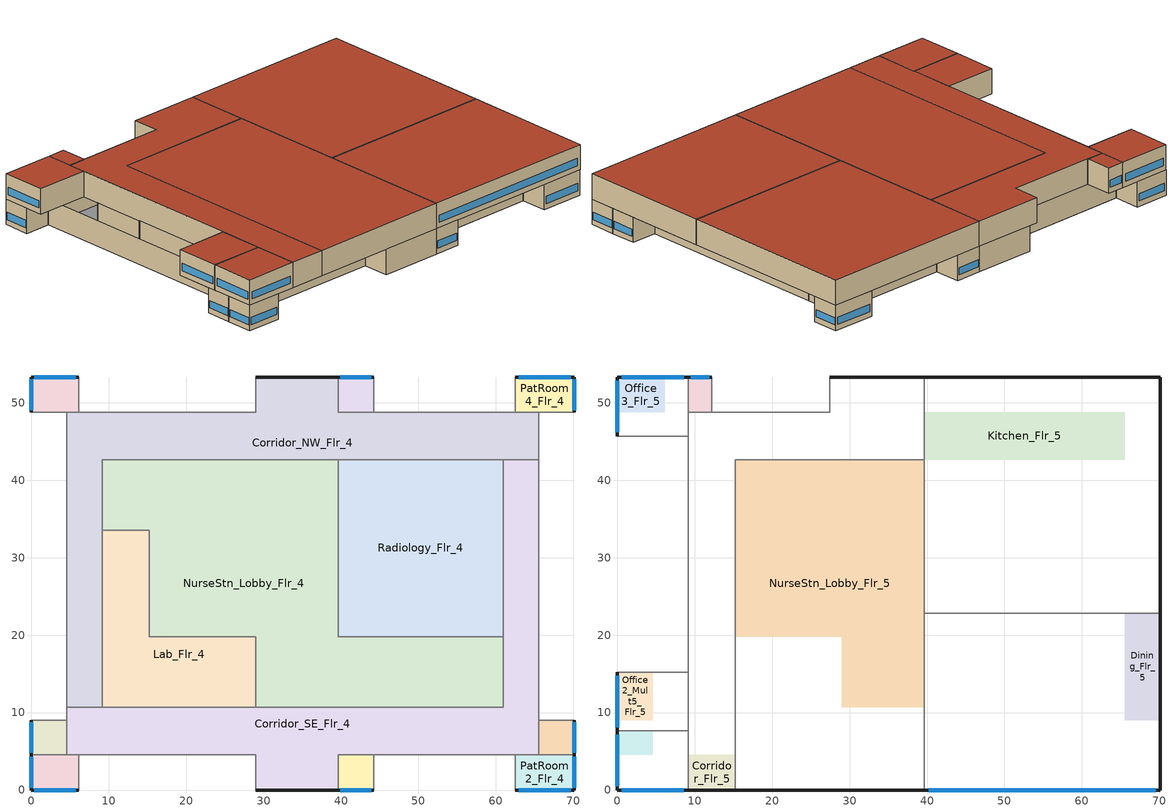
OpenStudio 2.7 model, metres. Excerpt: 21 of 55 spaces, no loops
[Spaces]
PatRoom6_Flr_4
 floor to PatRoom6_Flr_3: 6.1,4.57 6.1,0 0,0 0,4.57 z12.8
 wall outside: 0,4.57 0,0 6.1,0 z12.8:17.07
 wall to PatRoom7_Mult10_Flr_4: 4.57,4.57 0,4.57 z12.8:17.07
 wall to Corridor_SE_Flr_4: 6.1,4.57 4.57,4.57 z12.8:17.07
 wall adiabatic (Typical Interior Wall): 6.1,0 6.1,4.57 z12.8:17.07
 window: 0,4.3 0,0.27 / 0.37,0 5.73,0 z13.71:14.93
 ceiling adiabatic (Typical Interior Wall): 6.1,0 6.1,4.57 0,4.57 0,0 z17.07
Corridor_SE_Flr_4
 floor to Corridor_SE_Flr_3: 65.53,42.67 65.53,4.57 39.62,4.57 39.62,0 28.96,0 28.96,4.57 4.57,4.57 4.57,10.67 60.96,10.67 60.96,42.67 z12.8
 wall outside: 28.96,0 39.62,0 z12.8:17.07
 wall to PatRoom7_Mult10_Flr_4: 4.57,8.99 4.57,4.57 z12.8:17.07
 wall adiabatic (Typical Interior Wall): 4.57,10.67 4.57,8.99 / 65.53,8.99 65.53,42.67 / 44.2,4.57 62.48,4.57 / 6.1,4.57 28.96,4.57 28.96,0 z12.8:17.07
 wall to Corridor_NW_Flr_4: 9.14,10.67 4.57,10.67 / 65.53,42.67 60.96,42.67 z12.8:17.07
 wall to Lab_Flr_4: 28.96,10.67 9.14,10.67 z12.8:17.07
 wall to NurseStn_Lobby_Flr_4: 60.96,19.81 60.96,10.67 28.96,10.67 z12.8:17.07
 wall to Radiology_Flr_4: 60.96,42.67 60.96,19.81 z12.8:17.07
 wall to PatRoom3_Mult10_Flr_4: 65.53,4.57 65.53,8.99 z12.8:17.07
 wall to PatRoom2_Flr_4: 62.48,4.57 65.53,4.57 z12.8:17.07
 wall to PatRoom1_Mult10_Flr_4: 39.62,0 39.62,4.57 44.2,4.57 z12.8:17.07
 ceiling adiabatic (Typical Interior Wall): 15.24,4.57 15.24,10.67 9.14,10.67 9.14,4.57 z17.07
PatRoom1_Mult10_Flr_4
 floor to PatRoom1_Mult10_Flr_3: 44.2,4.57 44.2,0 39.62,0 39.62,4.57 z12.8
 wall outside: 39.62,0 44.2,0 z12.8:17.07
 wall adiabatic (Typical Interior Wall): 44.2,0 44.2,4.57 z12.8:17.07
 window: 39.9,0 43.92,0 z13.71:14.93
 ceiling adiabatic (Typical Interior Wall): 44.2,0 44.2,4.57 39.62,4.57 39.62,0 z17.07
PatRoom2_Flr_4
 floor to PatRoom2_Flr_3: 70.1,4.57 70.1,0 62.48,0 62.48,4.57 z12.8
 wall outside: 62.48,0 70.1,0 70.1,4.57 z12.8:17.07
 wall adiabatic (Typical Interior Wall): 62.48,4.57 62.48,0 z12.8:17.07
 wall to PatRoom3_Mult10_Flr_4: 70.1,4.57 65.53,4.57 z12.8:17.07
 window: 62.94,0 69.65,0 / 70.1,0.27 70.1,4.3 z13.71:14.93
 ceiling adiabatic (Typical Interior Wall): 70.1,0 70.1,4.57 62.48,4.57 62.48,0 z17.07
PatRoom7_Mult10_Flr_4
 floor to PatRoom7_Mult10_Flr_3: 4.57,8.99 4.57,4.57 0,4.57 0,8.99 z12.8
 wall outside: 0,8.99 0,4.57 z12.8:17.07
 wall adiabatic (Typical Interior Wall): 4.57,8.99 0,8.99 z12.8:17.07
 window: 0,8.73 0,4.84 z13.71:14.93
 ceiling adiabatic (Typical Interior Wall): 4.57,4.57 4.57,7.62 0,7.62 0,4.57 z17.07
PatRoom3_Mult10_Flr_4
 floor to PatRoom3_Mult10_Flr_3: 70.1,8.99 70.1,4.57 65.53,4.57 65.53,8.99 z12.8
 wall outside: 70.1,4.57 70.1,8.99 z12.8:17.07
 wall adiabatic (Typical Interior Wall): 70.1,8.99 65.53,8.99 z12.8:17.07
 window: 70.1,4.84 70.1,8.73 z13.71:14.93
 ceiling adiabatic (Typical Interior Wall): 70.1,4.57 70.1,8.99 65.53,8.99 65.53,4.57 z17.07
Corridor_NW_Flr_4
 floor to Corridor_NW_Flr_3: 39.62,53.34 39.62,48.77 65.53,48.77 65.53,42.67 9.14,42.67 9.14,10.67 4.57,10.67 4.57,48.77 28.96,48.77 28.96,53.34 z12.8
 wall outside: 39.62,53.34 28.96,53.34 z12.8:17.07
 wall adiabatic (Typical Interior Wall): 4.57,48.77 4.57,10.67 / 28.96,53.34 28.96,48.77 6.1,48.77 / 62.48,48.77 44.2,48.77 / 65.53,42.67 65.53,48.77 z12.8:17.07
 wall to PatRoom8_Flr_4: 6.1,48.77 4.57,48.77 z12.8:17.07
 wall to PatRoom5_Mult10_Flr_4: 44.2,48.77 39.62,48.77 39.62,53.34 z12.8:17.07
 wall to PatRoom4_Flr_4: 65.53,48.77 62.48,48.77 z12.8:17.07
 wall to Radiology_Flr_4: 39.62,42.67 60.96,42.67 z12.8:17.07
 wall to NurseStn_Lobby_Flr_4: 9.14,33.53 9.14,33.58 9.14,42.67 39.62,42.67 z12.8:17.07
 wall to Lab_Flr_4: 9.14,10.67 9.14,33.53 z12.8:17.07
 ceiling adiabatic (Typical Interior Wall): 9.14,45.72 9.14,48.77 4.57,48.77 4.57,45.72 z17.07
Lab_Flr_4
 floor to Lab_Flr_3: 15.24,33.53 15.24,19.81 28.96,19.81 28.96,10.67 9.14,10.67 9.14,33.53 z12.8
 wall to NurseStn_Lobby_Flr_4: 28.96,10.67 28.96,19.81 15.24,19.81 15.24,33.53 9.14,33.53 z12.8:17.07
 ceiling adiabatic (Typical Interior Wall): 15.24,10.67 15.24,33.53 9.14,33.53 9.14,10.67 z17.07
NurseStn_Lobby_Flr_4
 floor to NurseStn_Lobby_Flr_3: 39.62,42.67 39.62,19.81 60.96,19.81 60.96,10.67 28.96,10.67 28.96,19.81 15.24,19.81 15.24,33.53 9.14,33.53 9.14,42.67 z12.8
 wall to Radiology_Flr_4: 60.96,19.81 39.62,19.81 39.62,42.67 z12.8:17.07
 ceiling adiabatic (Typical Interior Wall): 15.24,33.53 15.24,42.67 9.14,42.67 9.14,33.53 z17.07
Radiology_Flr_4
 floor to PhysTherapy_Flr_3: 60.96,42.67 60.96,19.81 39.62,19.81 39.62,42.67 z12.8
 ceiling adiabatic (Typical Interior Wall): 60.96,22.86 60.96,42.67 39.62,42.67 39.62,22.86 z17.07
PatRoom8_Flr_4
 floor to PatRoom8_Flr_3: 6.1,53.34 6.1,48.77 0,48.77 0,53.34 z12.8
 wall outside: 6.1,53.34 0,53.34 0,48.77 z12.8:17.07
 wall adiabatic (Typical Interior Wall): 6.1,48.77 6.1,53.34 / 0,48.77 4.57,48.77 z12.8:17.07
 window: 5.73,53.34 0.37,53.34 z13.71:14.94; 0,53.07 0,49.04 z13.71:14.93
 ceiling adiabatic (Typical Interior Wall): 6.1,48.77 6.1,53.34 0,53.34 0,48.77 z17.07
PatRoom5_Mult10_Flr_4
 floor to PatRoom5_Mult10_Flr_3: 44.2,53.34 44.2,48.77 39.62,48.77 39.62,53.34 z12.8
 wall outside: 44.2,53.34 39.62,53.34 z12.8:17.07
 wall adiabatic (Typical Interior Wall): 44.2,48.77 44.2,53.34 z12.8:17.07
 window: 43.92,53.34 39.9,53.34 z13.71:14.93
 ceiling adiabatic (Typical Interior Wall): 44.2,48.77 44.2,53.34 39.62,53.34 39.62,48.77 z17.07
PatRoom4_Flr_4
 floor to PatRoom4_Flr_3: 70.1,53.34 70.1,48.77 62.48,48.77 62.48,53.34 z12.8
 wall outside: 70.1,48.77 70.1,53.34 62.48,53.34 z12.8:17.07
 wall adiabatic (Typical Interior Wall): 65.53,48.77 70.1,48.77 / 62.48,53.34 62.48,48.77 z12.8:17.07
 window: 70.1,49.04 70.1,53.07 / 69.65,53.34 62.94,53.34 z13.71:14.93
 ceiling adiabatic (Typical Interior Wall): 70.1,48.77 70.1,53.34 62.48,53.34 62.48,48.77 z17.07
Office1_Flr_5
 floor adiabatic (Typical Interior Wall): 4.57,7.62 4.57,4.57 0,4.57 0,7.62 z17.07
 wall outside: 0,7.62 0,0 9.14,0 z17.07:21.34
 wall to Office2_Mult5_Flr_5: 9.14,7.62 0,7.62 z17.07:21.34
 wall to Corridor_Flr_5: 9.14,0 9.14,7.62 z17.07:21.34
 window: 0,7.16 0,0.46 / 0.55,0 8.59,0 z17.98:19.2
 roof outside: 9.14,0 9.14,7.62 0,7.62 0,0 z21.34
Corridor_Flr_5
 floor adiabatic (Typical Interior Wall): 15.24,4.57 15.24,0 9.14,0 9.14,4.57 z17.07
 wall outside: 39.62,53.34 27.43,53.34 / 9.14,0 15.24,0 z17.07:21.34
 wall to Office2_Mult5_Flr_5: 9.14,15.24 9.14,7.62 z17.07:21.34
 wall adiabatic (Typical Interior Wall): 9.14,45.72 9.14,15.24 / 27.43,53.34 27.43,48.77 12.19,48.77 z17.07:21.34
 wall to Office3_Flr_5: 9.14,48.77 9.14,45.72 z17.07:21.34
 wall to Office4_Mult6_Flr_5: 12.19,48.77 9.14,48.77 z17.07:21.34
 wall to Kitchen_Flr_5: 39.62,42.67 39.62,53.34 z17.07:21.34
 wall to NurseStn_Lobby_Flr_5: 15.24,0 15.24,42.67 39.62,42.67 z17.07:21.34
 roof outside: 15.24,0 15.24,42.67 39.62,42.67 39.62,53.34 27.43,53.34 27.43,48.77 9.14,48.77 9.14,0 z21.34
NurseStn_Lobby_Flr_5
 floor adiabatic (Typical Interior Wall): 39.62,42.67 39.62,10.67 28.96,10.67 28.96,19.81 15.24,19.81 15.24,42.67 z17.07
 wall outside: 15.24,0 39.62,0 z17.07:21.34
 wall to Dining_Flr_5: 39.62,0 39.62,22.86 z17.07:21.34
 wall to Kitchen_Flr_5: 39.62,22.86 39.62,42.67 z17.07:21.34
 roof outside: 39.62,0 39.62,42.67 15.24,42.67 15.24,0 z21.34
Dining_Flr_5
 floor adiabatic (Typical Interior Wall): 70.1,22.86 70.1,8.99 65.53,8.99 65.53,22.86 z17.07
 wall outside: 39.62,0 70.1,0 70.1,22.86 z17.07:21.34
 wall to Kitchen_Flr_5: 70.1,22.86 39.62,22.86 z17.07:21.34
 window: 40.2,0 69.53,0 z17.98:19.2
 roof outside: 70.1,0 70.1,22.86 39.62,22.86 39.62,0 z21.34
Office2_Mult5_Flr_5
 floor adiabatic (Typical Interior Wall): 4.57,15.24 4.57,8.99 0,8.99 0,15.24 z17.07
 wall outside: 0,15.24 0,7.62 z17.07:21.34
 wall adiabatic (Typical Interior Wall): 9.14,15.24 0,15.24 z17.07:21.34
 window: 0,14.78 0,8.08 z17.98:19.2
 roof outside: 9.14,7.62 9.14,15.24 0,15.24 0,7.62 z21.34
Kitchen_Flr_5
 floor adiabatic (Typical Interior Wall): 65.53,48.77 65.53,42.67 39.62,42.67 39.62,48.77 z17.07
 wall outside: 70.1,22.86 70.1,53.34 39.62,53.34 z17.07:21.34
 roof outside: 70.1,22.86 70.1,53.34 39.62,53.34 39.62,22.86 z21.34
Office3_Flr_5
 floor adiabatic (Typical Interior Wall): 6.1,53.34 6.1,48.77 0,48.77 0,53.34 z17.07
 wall outside: 9.14,53.34 0,53.34 0,45.72 z17.07:21.34
 wall to Office4_Mult6_Flr_5: 9.14,48.77 9.14,53.34 z17.07:21.34
 wall adiabatic (Typical Interior Wall): 0,45.72 9.14,45.72 z17.07:21.34
 window: 8.59,53.34 0.55,53.34 / 0,52.88 0,46.18 z17.98:19.2
 roof outside: 9.14,45.72 9.14,53.34 0,53.34 0,45.72 z21.34
Office4_Mult6_Flr_5
 floor adiabatic (Typical Interior Wall): 12.19,53.34 12.19,48.77 9.14,48.77 9.14,53.34 z17.07
 wall outside: 12.19,53.34 9.14,53.34 z17.07:21.34
 wall adiabatic (Typical Interior Wall): 12.19,48.77 12.19,53.34 z17.07:21.34
 window: 11.88,53.34 9.45,53.34 z17.98:19.2
 roof outside: 12.19,48.77 12.19,53.34 9.14,53.34 9.14,48.77 z21.34
[Building]
-Hospital-NECB HDD Method-CAN_AB_Calgary.Intl.AP.718770_CWEC2016.epw created: 2019-03-19 11:39:25 -0600: Default Construction Set=NECB2015 - Hospital - WholeBuilding - NECB HDD Method at hdd = 5000.0; Standards Number of Stories=6; Standards Number of Above Ground Stories=5; Standards Building Type=Hospital
[Site]
Calgary Intl AP_AB_CAN: Latitude {deg}=51.114; Longitude {deg}=-114.02; Time Zone {hr}=-7; Elevation {m}=1084.1
[ClimateZones]
Climate Zone Institution Name 1=ASHRAE; Climate Zone Document Name 1=ANSI/ASHRAE Standard 169; Climate Zone Document Year 1=2006; Climate Zone Institution Name 2=CEC; Climate Zone Document Name 2=California Climate Zone Descriptions; Climate Zone Document Year 2=1995
[Site:WaterMainsTemperature]
Calculation Method=Correlation; Annual Average Outdoor Air Temperature {C}=5; Maximum Difference In Monthly Average Outdoor Air Temperatures {deltaC}=23.3
[Site:GroundTemperature:BuildingSurface]
19.527, 19.502, 19.536, 19.598, 20.002, 21.64, 22.225, 22.375, 21.449, 20.121, 19.802, 19.633
[SizingPeriod:DesignDay] Barometric Pressure {Pa}=88961; Sky Clearness=0; Rain Indicator=0; Snow Indicator=0; Day of Month=21; Daylight Saving Time Indicator=0; Humidity Indicating Type=Wetbulb; Dry-Bulb Temperature Range Modifier Type=DefaultMultipliers
Name | Maximum Dry-Bulb Temperature {C} | Daily Dry-Bulb Temperature Range {deltaC} | Humidity Indicating Conditions at Maximum Dry-Bulb | Wind Speed {m/s} | Wind Direction {deg} | Month | Day Type | Solar Model Indicator | ASHRAE Taub | ASHRAE Taud
Calgary Intl AP Ann Htg 99.6% Condns DB | -28.5 | 0 | -28.5 | 2.9 | 200 | 1 | WinterDesignDay | ASHRAEClearSky
Calgary Intl AP Ann Clg .4% Condns DB=>MWB | 28.5 | 12.1 | 16.1 | 4.5 | 160 | 7 | SummerDesignDay | ASHRAETau | 0.339 | 2.421
[Material]
Name | Roughness | Thickness {m} | Conductivity {W/m-K} | Density {kg/m3} | Specific Heat {J/kg-K} | Thermal Absorptance | Solar Absorptance | Visible Absorptance
G05 25mm wood | MediumSmooth | 0.0254 | 0.15 | 608 | 1630 | 0.9 | 0.5 | 0.5
100mm Normalweight concrete floor | MediumSmooth | 0.1016 | 2.31 | 2322 | 832
G01 13mm gypsum board | Smooth | 0.0127 | 0.16 | 800 | 1090 | 0.9 | 0.7 | 0.5
4 in. Normalweight Concrete Floor 1 | MediumRough | 0.1016 | 2.31 | 2322 | 832 | 0.9 | 0.7 | 0.7
1IN Stucco 1 | Smooth | 0.0253 | 0.6918 | 1858 | 837 | 0.9 | 0.92 | 0.92
8IN CONCRETE HW RefBldg 1 | Rough | 0.2032 | 1.311 | 2240 | 836.8 | 0.9 | 0.7 | 0.7
1/2IN Gypsum 1 | Smooth | 0.0127 | 0.16 | 784.9 | 830 | 0.9 | 0.4 | 0.4
Metal Roof Surface 1; F08 Metal surface 1 | Smooth | 0.0008 | 45.28 | 7824 | 500 | 0.9 | 0.7 | 0.7
6 in. Normalweight Concrete Floor 1; 6 in. Normalweight Concrete Floor 2 | MediumRough | 0.1524 | 2.31 | 2322 | 832 | 0.9 | 0.7 | 0.7
[Material:NoMass] Roughness=Smooth; Thermal Absorptance=0.9
Name | Thermal Resistance {m2-K/W} | Solar Absorptance | Visible Absorptance
CP02 CARPET PAD | 0.1 | 0.8 | 0.8
Typical Insulation R-13.06 1 | 5.91238 | 0.7 | 0.7
Typical Carpet Pad 1 | 0.21648 | 0.7 | 0.8
Typical Insulation R-10.11 1 | 4.49096 | 0.7 | 0.7
Typical Insulation R-19.63 1 | 6.17282 | 0.7 | 0.7
Typical Carpet Pad 2 | 1.25503 | 0.7 | 0.8
Typical Carpet Pad 3 | 3.45515 | 0.7 | 0.8
Typical Insulation R-0.58 1 | 0.454528 | 0.7 | 0.7
Typical Insulation R-1.15 1 | 0.454545 | 0.7 | 0.7
[WindowMaterial:Glazing]
Clear 3mm: Optical Data Type=SpectralAverage; Thickness {m}=0.003; Solar Transmittance at Normal Incidence=0.837; Front Side Solar Reflectance at Normal Incidence=0.075; Back Side Solar Reflectance at Normal Incidence=0; Visible Transmittance at Normal Incidence=0.898; Front Side Visible Reflectance at Normal Incidence=0.081; Back Side Visible Reflectance at Normal Incidence=0; Infrared Transmittance at Normal Incidence=0; Front Side Infrared Hemispherical Emissivity=0.84; Back Side Infrared Hemispherical Emissivity=0.84; Conductivity {W/m-K}=0.9; Dirt Correction Factor for Solar and Visible Transmittance=1; Solar Diffusing=No
[DefaultSurfaceConstructions]
Name | Floor Construction | Wall Construction | Roof Ceiling Construction
Default Surface Constructions 2 | Typical Interior Floor | Typical Interior Wall | Typical Interior Ceiling
NECB2015 - Hospital - WholeBuilding - NECB HDD Method at hdd = 5000.0 | Customized opaque construction Typical Insulated Exterior Mass Floor R-15.63 to conductance of 0.162 | Customized opaque construction Typical Insulated Exterior Mass Wall R-12.5 to conductance of 0.21 | Customized opaque construction Typical Insulated Metal Building Roof R-20.41 to conductance of 0.162
NECB2015 - Hospital - WholeBuilding - NECB HDD Method at hdd = 5000.0 1 | Customized opaque construction Typical Insulated Carpeted 6in Slab Floor to conductance of 0.757 | Customized opaque construction Typical Insulated Carpeted 6in Slab Floor to conductance of 0.284 | Customized opaque construction Typical Insulated Carpeted 6in Slab Floor to conductance of 0.284
[DefaultSubSurfaceConstructions]
Name | Fixed Window Construction | Operable Window Construction | Door Construction | Glass Door Construction | Overhead Door Construction | Skylight Construction | Tubular Daylight Dome Construction | Tubular Daylight Diffuser Construction
Default Sub Surface Constructions 2 | Typical Interior Window | Typical Interior Window | Typical Interior Door
NECB2015 - Hospital - WholeBuilding - NECB HDD Method at hdd = 5000.0 | Customized Fenestration: cond=0.220 tvis=0.220 tsol=0.232 | Customized Fenestration: cond=0.220 tvis=0.220 tsol=0.232 | Customized opaque construction Typical Insulated Metal Door R-1.43 to conductance of 2.2 | Customized Fenestration: cond=0.220 tvis=0.441 tsol=0.279 | Customized opaque construction Typical Overhead Door R-2.0 to conductance of 2.2 | Customized Fenestration: cond=0.220 tvis=0.294 tsol=0.332 | Customized Fenestration: cond=0.220 tvis=0.898 tsol=0.837 | Customized Fenestration: cond=0.220 tvis=0.898 tsol=0.837
[WindowMaterial:Blind]
Window Material Blind 1: Slat Width {m}=0.025; Slat Separation {m}=0.01875; Front Side Slat Beam Solar Reflectance=0.5; Back Side Slat Beam Solar Reflectance=0.5; Front Side Slat Diffuse Solar Reflectance=0.5; Back Side Slat Diffuse Solar Reflectance=0.5; Slat Beam Visible Transmittance=0
[Construction]
Typical Interior Floor: 100mm Normalweight concrete floor, CP02 CARPET PAD
Typical Interior Wall: G01 13mm gypsum board, G01 13mm gypsum board
Typical Interior Ceiling: CP02 CARPET PAD, 100mm Normalweight concrete floor
Typical Interior Window: Clear 3mm
Typical Interior Door; Typical Interior Partition: G05 25mm wood
Customized opaque construction Typical Insulated Exterior Mass Floor R-15.63 to conductance of 0.162: Typical Insulation R-13.06 1, 4 in. Normalweight Concrete Floor 1, Typical Carpet Pad 1
Customized opaque construction Typical Insulated Exterior Mass Wall R-12.5 to conductance of 0.21: 1IN Stucco 1, 8IN CONCRETE HW RefBldg 1, Typical Insulation R-10.11 1, 1/2IN Gypsum 1
Customized opaque construction Typical Insulated Metal Building Roof R-20.41 to conductance of 0.162: Metal Roof Surface 1, Typical Insulation R-19.63 1
Customized opaque construction Typical Insulated Carpeted 6in Slab Floor to conductance of 0.757: 6 in. Normalweight Concrete Floor 1, Typical Carpet Pad 2
Customized opaque construction Typical Insulated Carpeted 6in Slab Floor to conductance of 0.284: 6 in. Normalweight Concrete Floor 2, Typical Carpet Pad 3
Customized Fenestration: cond=0.220 tvis=0.220 tsol=0.232: Customized Fenestration:: cond=0.220 tvis=0.220 tsol=0.232
Customized opaque construction Typical Insulated Metal Door R-1.43 to conductance of 2.2: F08 Metal surface 1, Typical Insulation R-0.58 1
Customized Fenestration: cond=0.220 tvis=0.441 tsol=0.279: Customized Fenestration:: cond=0.220 tvis=0.441 tsol=0.279
Customized opaque construction Typical Overhead Door R-2.0 to conductance of 2.2: Typical Insulation R-1.15 1
Customized Fenestration: cond=0.220 tvis=0.294 tsol=0.332: Customized Fenestration:: cond=0.220 tvis=0.294 tsol=0.332
Customized Fenestration: cond=0.220 tvis=0.898 tsol=0.837: Customized Fenestration:: cond=0.220 tvis=0.898 tsol=0.837
[DefaultConstructionSet]
NECB2015 - Hospital - WholeBuilding - NECB HDD Method at hdd = 5000.0: Default Exterior Surface Constructions=NECB2015 - Hospital - WholeBuilding - NECB HDD Method at hdd = 5000.0; Default Interior Surface Constructions=Default Surface Constructions 2; Default Ground Contact Surface Constructions=NECB2015 - Hospital - WholeBuilding - NECB HDD Method at hdd = 5000.0 1; Default Exterior SubSurface Constructions=NECB2015 - Hospital - WholeBuilding - NECB HDD Method at hdd = 5000.0; Default Interior SubSurface Constructions=Default Sub Surface Constructions 2; Interior Partition Construction=Typical Interior Partition
[WindowMaterial:SimpleGlazingSystem] U-Factor {W/m2-K}=2.2; Solar Heat Gain Coefficient=0.6; Visible Transmittance=0.21
Customized Fenestration:: cond=0.220 tvis=0.220 tsol=0.232; Customized Fenestration:: cond=0.220 tvis=0.441 tsol=0.279; Customized Fenestration:: cond=0.220 tvis=0.294 tsol=0.332; Customized Fenestration:: cond=0.220 tvis=0.898 tsol=0.837
[DesignSpecification:OutdoorAir] Outdoor Air Method=Sum; Outdoor Air Flow per Person {m3/s-person}=0; Outdoor Air Flow Rate {m3/s}=0; Outdoor Air Flow Air Changes per Hour {1/hr}=0
Name | Outdoor Air Flow per Floor Area {m3/s-m2}
Space Function Corridor/Transition area - hospital-sch-B Ventilation | 0.0003048
Space Function Dining area - bar lounge/leisure dining Ventilation | 0.0035814
Space Function Food preparation area Ventilation | 0.0013716
Space Function Health care facility imaging room Ventilation | 0.002286
Space Function Health care facility nurses station Ventilation; Space Function Health care facility patient room Ventilation | 0.001524
Space Function Laboratory - other Ventilation | 0.0021844
Space Function Office enclosed > 25 m2 Ventilation | 0.00042164
[ThermostatSetpoint:DualSetpoint]
Name | Heating Setpoint Temperature Schedule | Cooling Setpoint Temperature Schedule
Space Function Laboratory - other Thermostat 6; Space Function Office enclosed > 25 m2 Thermostat 9; Space Function Office enclosed > 25 m2 Thermostat 10; Space Function Office enclosed > 25 m2 Thermostat 11; Space Function Office enclosed > 25 m2 Thermostat 12 | NECB-A-Thermostat Setpoint-Heating | NECB-A-Thermostat Setpoint-Cooling
Space Function Corridor/Transition area - hospital-sch-B Thermostat 12; Space Function Corridor/Transition area - hospital-sch-B Thermostat 13; Space Function Corridor/Transition area - hospital-sch-B Thermostat 14; Space Function Food preparation area Thermostat 2; Space Function Dining area - bar lounge/leisure dining Thermostat 2 | NECB-B-Thermostat Setpoint-Heating | NECB-B-Thermostat Setpoint-Cooling
Space Function Health care facility patient room Thermostat 31; Space Function Health care facility patient room Thermostat 32; Space Function Health care facility patient room Thermostat 33; Space Function Health care facility patient room Thermostat 34; Space Function Health care facility patient room Thermostat 35; Space Function Health care facility patient room Thermostat 36; Space Function Health care facility patient room Thermostat 37; Space Function Health care facility patient room Thermostat 38; Space Function Health care facility nurses station Thermostat 11; Space Function Health care facility imaging room Thermostat 2; Space Function Health care facility nurses station Thermostat 12 | NECB-H-Thermostat Setpoint-Heating | NECB-H-Thermostat Setpoint-Cooling
[ShadingControl]
Shading Control 1: Shading Type=InteriorBlind; Shading Device Material=Window Material Blind 1
[BuildingStory] Nominal Z Coordinate {m}=0; Nominal Floor to Floor Height {m}=4.2672
Building Story 5; Building Story 6; Building Story 7
[Space]
Name | Space Type | Building Story | Thermal Zone
PatRoom6_Flr_4 | Space Function Health care facility patient room | Building Story 5 | Sp-PatRoom6_Flr_4 Sys-3 Flr-5 Sch-H HPlcmt-south ZN
Corridor_SE_Flr_4 | Space Function Corridor/Transition area - hospital-sch-B | Building Story 5 | Sp-Corridor_SE_Flr_4 Sys-3 Flr-5 Sch-B HPlcmt-south ZN
PatRoom1_Mult10_Flr_4 | Space Function Health care facility patient room | Building Story 5 | Sp-PatRoom1_Mult10_Flr_4 Sys-3 Flr-5 Sch-H HPlcmt-south ZN
PatRoom2_Flr_4 | Space Function Health care facility patient room | Building Story 5 | Sp-PatRoom2_Flr_4 Sys-3 Flr-5 Sch-H HPlcmt-south ZN
PatRoom7_Mult10_Flr_4 | Space Function Health care facility patient room | Building Story 5 | Sp-PatRoom7_Mult10_Flr_4 Sys-3 Flr-5 Sch-H HPlcmt-west ZN
PatRoom3_Mult10_Flr_4 | Space Function Health care facility patient room | Building Story 5 | Sp-PatRoom3_Mult10_Flr_4 Sys-3 Flr-5 Sch-H HPlcmt-east ZN
Corridor_NW_Flr_4 | Space Function Corridor/Transition area - hospital-sch-B | Building Story 5 | Sp-Corridor_NW_Flr_4 Sys-3 Flr-5 Sch-B HPlcmt-north ZN
Lab_Flr_4 | Space Function Laboratory - other | Building Story 5 | Sp-Lab_Flr_4 Sys-3 Flr-5 Sch-A HPlcmt-core ZN
NurseStn_Lobby_Flr_4 | Space Function Health care facility nurses station | Building Story 5 | Sp-NurseStn_Lobby_Flr_4 Sys-3 Flr-5 Sch-H HPlcmt-core ZN
Radiology_Flr_4 | Space Function Health care facility imaging room | Building Story 5 | Sp-Radiology_Flr_4 Sys-3 Flr-5 Sch-H HPlcmt-core ZN
PatRoom8_Flr_4 | Space Function Health care facility patient room | Building Story 5 | Sp-PatRoom8_Flr_4 Sys-3 Flr-5 Sch-H HPlcmt-north ZN
PatRoom5_Mult10_Flr_4 | Space Function Health care facility patient room | Building Story 5 | Sp-PatRoom5_Mult10_Flr_4 Sys-3 Flr-5 Sch-H HPlcmt-north ZN
PatRoom4_Flr_4 | Space Function Health care facility patient room | Building Story 5 | Sp-PatRoom4_Flr_4 Sys-3 Flr-5 Sch-H HPlcmt-north ZN
Office1_Flr_5 | Space Function Office enclosed > 25 m2 | Building Story 7 | Sp-Office1_Flr_5 Sys-6 Flr-7 Sch-A HPlcmt-south ZN
Corridor_Flr_5 | Space Function Corridor/Transition area - hospital-sch-B | Building Story 7 | Sp-Corridor_Flr_5 Sys-3 Flr-7 Sch-B HPlcmt-north ZN
NurseStn_Lobby_Flr_5 | Space Function Health care facility nurses station | Building Story 7 | Sp-NurseStn_Lobby_Flr_5 Sys-3 Flr-7 Sch-H HPlcmt-south ZN
Dining_Flr_5 | Space Function Dining area - bar lounge/leisure dining | Building Story 7 | Sp-Dining_Flr_5 Sys-3 Flr-7 Sch-B HPlcmt-south ZN
Office2_Mult5_Flr_5 | Space Function Office enclosed > 25 m2 | Building Story 7 | Sp-Office2_Mult5_Flr_5 Sys-6 Flr-7 Sch-A HPlcmt-west ZN
Kitchen_Flr_5 | Space Function Food preparation area | Building Story 7 | Sp-Kitchen_Flr_5 Sys-3 Flr-7 Sch-B HPlcmt-north ZN
Office3_Flr_5 | Space Function Office enclosed > 25 m2 | Building Story 7 | Sp-Office3_Flr_5 Sys-6 Flr-7 Sch-A HPlcmt-north ZN
Office4_Mult6_Flr_5 | Space Function Office enclosed > 25 m2 | Building Story 7 | Sp-Office4_Mult6_Flr_5 Sys-6 Flr-7 Sch-A HPlcmt-north ZN
[SpaceType] Standards Building Type=Space Function
Name | Default Schedule Set | Design Specification Outdoor Air Object | Standards Space Type
Space Function Corridor/Transition area - hospital-sch-B | Space Function Corridor/Transition area - hospital-sch-B Schedule Set | Space Function Corridor/Transition area - hospital-sch-B Ventilation | Corridor/Transition area - hospital-sch-B
Space Function Dining area - bar lounge/leisure dining | Space Function Dining area - bar lounge/leisure dining Schedule Set | Space Function Dining area - bar lounge/leisure dining Ventilation | Dining area - bar lounge/leisure dining
Space Function Health care facility nurses station | Space Function Health care facility nurses station Schedule Set | Space Function Health care facility nurses station Ventilation | Health care facility nurses station
Space Function Health care facility patient room | Space Function Health care facility patient room Schedule Set | Space Function Health care facility patient room Ventilation | Health care facility patient room
Space Function Food preparation area | Space Function Food preparation area Schedule Set | Space Function Food preparation area Ventilation | Food preparation area
Space Function Laboratory - other | Space Function Laboratory - other Schedule Set | Space Function Laboratory - other Ventilation | Laboratory - other
Space Function Office enclosed > 25 m2 | Space Function Office enclosed > 25 m2 Schedule Set | Space Function Office enclosed > 25 m2 Ventilation | Office enclosed > 25 m2
Space Function Health care facility imaging room | Space Function Health care facility imaging room Schedule Set | Space Function Health care facility imaging room Ventilation | Health care facility imaging room
[People:Definition] Number of People Calculation Method=People/Area; Fraction Radiant=0.3
Name | People per Space Floor Area {person/m2}
Space Function Corridor/Transition area - hospital-sch-B People Definition | 0.0100036
Space Function Dining area - bar lounge/leisure dining People Definition | 0.100036
Space Function Food preparation area People Definition; Space Function Health care facility imaging room People Definition; Space Function Health care facility nurses station People Definition; Space Function Health care facility patient room People Definition; Space Function Laboratory - other People Definition; Space Function Office enclosed > 25 m2 People Definition | 0.0500182
[People] Work Efficiency Schedule=Work Efficiency Schedule; Clothing Insulation Schedule=Clothing Schedule; Air Velocity Schedule=Air Velocity Schedule; Multiplier=1
Name | People Definition | Space or SpaceType
Space Function Corridor/Transition area - hospital-sch-B People | Space Function Corridor/Transition area - hospital-sch-B People Definition | Space Function Corridor/Transition area - hospital-sch-B
Space Function Dining area - bar lounge/leisure dining People | Space Function Dining area - bar lounge/leisure dining People Definition | Space Function Dining area - bar lounge/leisure dining
Space Function Food preparation area People | Space Function Food preparation area People Definition | Space Function Food preparation area
Space Function Health care facility imaging room People | Space Function Health care facility imaging room People Definition | Space Function Health care facility imaging room
Space Function Health care facility nurses station People | Space Function Health care facility nurses station People Definition | Space Function Health care facility nurses station
Space Function Health care facility patient room People | Space Function Health care facility patient room People Definition | Space Function Health care facility patient room
Space Function Laboratory - other People | Space Function Laboratory - other People Definition | Space Function Laboratory - other
Space Function Office enclosed > 25 m2 People | Space Function Office enclosed > 25 m2 People Definition | Space Function Office enclosed > 25 m2
[Lights:Definition] Design Level Calculation Method=Watts/Area; Fraction Radiant=0.5; Fraction Visible=0.2
Name | Watts per Space Floor Area {W/m2}
Space Function Corridor/Transition area - hospital-sch-B Lights Definition | 10.7039
Space Function Dining area - bar lounge/leisure dining Lights Definition | 11.6042
Space Function Food preparation area Lights Definition | 13.1048
Space Function Health care facility imaging room Lights Definition | 16.3059
Space Function Health care facility nurses station Lights Definition | 7.60276
Space Function Health care facility patient room Lights Definition | 6.70243
Space Function Laboratory - other Lights Definition | 19.5071
Space Function Office enclosed > 25 m2 Lights Definition | 12.0044
[Lights] Fraction Replaceable=1
Name | Lights Definition | Space or SpaceType
Space Function Corridor/Transition area - hospital-sch-B Lights | Space Function Corridor/Transition area - hospital-sch-B Lights Definition | Space Function Corridor/Transition area - hospital-sch-B
Space Function Dining area - bar lounge/leisure dining Lights | Space Function Dining area - bar lounge/leisure dining Lights Definition | Space Function Dining area - bar lounge/leisure dining
Space Function Food preparation area Lights | Space Function Food preparation area Lights Definition | Space Function Food preparation area
Space Function Health care facility imaging room Lights | Space Function Health care facility imaging room Lights Definition | Space Function Health care facility imaging room
Space Function Health care facility nurses station Lights | Space Function Health care facility nurses station Lights Definition | Space Function Health care facility nurses station
Space Function Health care facility patient room Lights | Space Function Health care facility patient room Lights Definition | Space Function Health care facility patient room
Space Function Laboratory - other Lights | Space Function Laboratory - other Lights Definition | Space Function Laboratory - other
Space Function Office enclosed > 25 m2 Lights | Space Function Office enclosed > 25 m2 Lights Definition | Space Function Office enclosed > 25 m2
[DefaultScheduleSet] People Activity Level Schedule=NECB-Activity; Infiltration Schedule=Always On
Name | Number of People Schedule | Lighting Schedule | Electric Equipment Schedule
Space Function Corridor/Transition area - hospital-sch-B Schedule Set; Space Function Dining area - bar lounge/leisure dining Schedule Set; Space Function Food preparation area Schedule Set | NECB-B-Occupancy | NECB-B-Lighting | NECB-B-Electric-Equipment
Space Function Health care facility imaging room Schedule Set; Space Function Health care facility nurses station Schedule Set; Space Function Health care facility patient room Schedule Set | NECB-H-Occupancy | NECB-H-Lighting | NECB-H-Electric-Equipment
Space Function Laboratory - other Schedule Set; Space Function Office enclosed > 25 m2 Schedule Set | NECB-A-Occupancy | NECB-A-Lighting | NECB-A-Electric-Equipment
[ElectricEquipment:Definition] Design Level Calculation Method=Watts/Area; Fraction Radiant=0.5
Name | Watts per Space Floor Area {W/m2}
Space Function Dining area - bar lounge/leisure dining Elec Equip Definition | 1.00036
Space Function Food preparation area Elec Equip Definition; Space Function Health care facility imaging room Elec Equip Definition; Space Function Health care facility patient room Elec Equip Definition; Space Function Laboratory - other Elec Equip Definition | 10.0036
Space Function Health care facility nurses station Elec Equip Definition | 2.50091
Space Function Office enclosed > 25 m2 Elec Equip Definition | 7.50273
[ElectricEquipment]
Name | Electric Equipment Definition | Space or SpaceType
Space Function Dining area - bar lounge/leisure dining Elec Equip | Space Function Dining area - bar lounge/leisure dining Elec Equip Definition | Space Function Dining area - bar lounge/leisure dining
Space Function Food preparation area Elec Equip | Space Function Food preparation area Elec Equip Definition | Space Function Food preparation area
Space Function Health care facility imaging room Elec Equip | Space Function Health care facility imaging room Elec Equip Definition | Space Function Health care facility imaging room
Space Function Health care facility nurses station Elec Equip | Space Function Health care facility nurses station Elec Equip Definition | Space Function Health care facility nurses station
Space Function Health care facility patient room Elec Equip | Space Function Health care facility patient room Elec Equip Definition | Space Function Health care facility patient room
Space Function Laboratory - other Elec Equip | Space Function Laboratory - other Elec Equip Definition | Space Function Laboratory - other
Space Function Office enclosed > 25 m2 Elec Equip | Space Function Office enclosed > 25 m2 Elec Equip Definition | Space Function Office enclosed > 25 m2
[SpaceInfiltration:DesignFlowRate] Schedule=Always On Discrete; Design Flow Rate Calculation Method=Flow/ExteriorArea; Flow per Exterior Surface Area {m3/s-m2}=0.00025; Constant Term Coefficient=0; Temperature Term Coefficient=0; Velocity Term Coefficient=0.224; Velocity Squared Term Coefficient=0
Name | Space or SpaceType
Corridor_Flr_5 Infiltration | Corridor_Flr_5
Corridor_NW_Flr_4 Infiltration | Corridor_NW_Flr_4
Corridor_SE_Flr_4 Infiltration | Corridor_SE_Flr_4
Dining_Flr_5 Infiltration | Dining_Flr_5
Kitchen_Flr_5 Infiltration | Kitchen_Flr_5
NurseStn_Lobby_Flr_5 Infiltration | NurseStn_Lobby_Flr_5
Office1_Flr_5 Infiltration | Office1_Flr_5
Office2_Mult5_Flr_5 Infiltration | Office2_Mult5_Flr_5
Office3_Flr_5 Infiltration | Office3_Flr_5
Office4_Mult6_Flr_5 Infiltration | Office4_Mult6_Flr_5
PatRoom1_Mult10_Flr_4 Infiltration | PatRoom1_Mult10_Flr_4
PatRoom2_Flr_4 Infiltration | PatRoom2_Flr_4
PatRoom3_Mult10_Flr_4 Infiltration | PatRoom3_Mult10_Flr_4
PatRoom4_Flr_4 Infiltration | PatRoom4_Flr_4
PatRoom5_Mult10_Flr_4 Infiltration | PatRoom5_Mult10_Flr_4
PatRoom6_Flr_4 Infiltration | PatRoom6_Flr_4
PatRoom7_Mult10_Flr_4 Infiltration | PatRoom7_Mult10_Flr_4
PatRoom8_Flr_4 Infiltration | PatRoom8_Flr_4
[ThermalZone] Use Ideal Air Loads=No
Name | Thermostat | Multiplier
Sp-Lab_Flr_4 Sys-3 Flr-5 Sch-A HPlcmt-core ZN | Space Function Laboratory - other Thermostat 6
Sp-Corridor_NW_Flr_4 Sys-3 Flr-5 Sch-B HPlcmt-north ZN | Space Function Corridor/Transition area - hospital-sch-B Thermostat 12
Sp-Corridor_SE_Flr_4 Sys-3 Flr-5 Sch-B HPlcmt-south ZN | Space Function Corridor/Transition area - hospital-sch-B Thermostat 13
Sp-PatRoom4_Flr_4 Sys-3 Flr-5 Sch-H HPlcmt-north ZN | Space Function Health care facility patient room Thermostat 31
Sp-PatRoom5_Mult10_Flr_4 Sys-3 Flr-5 Sch-H HPlcmt-north ZN | Space Function Health care facility patient room Thermostat 32 | 10
Sp-PatRoom8_Flr_4 Sys-3 Flr-5 Sch-H HPlcmt-north ZN | Space Function Health care facility patient room Thermostat 33
Sp-PatRoom3_Mult10_Flr_4 Sys-3 Flr-5 Sch-H HPlcmt-east ZN | Space Function Health care facility patient room Thermostat 34 | 10
Sp-PatRoom7_Mult10_Flr_4 Sys-3 Flr-5 Sch-H HPlcmt-west ZN | Space Function Health care facility patient room Thermostat 35 | 10
Sp-PatRoom1_Mult10_Flr_4 Sys-3 Flr-5 Sch-H HPlcmt-south ZN | Space Function Health care facility patient room Thermostat 36 | 10
Sp-PatRoom2_Flr_4 Sys-3 Flr-5 Sch-H HPlcmt-south ZN | Space Function Health care facility patient room Thermostat 37
Sp-PatRoom6_Flr_4 Sys-3 Flr-5 Sch-H HPlcmt-south ZN | Space Function Health care facility patient room Thermostat 38
Sp-NurseStn_Lobby_Flr_4 Sys-3 Flr-5 Sch-H HPlcmt-core ZN | Space Function Health care facility nurses station Thermostat 11
Sp-Radiology_Flr_4 Sys-3 Flr-5 Sch-H HPlcmt-core ZN | Space Function Health care facility imaging room Thermostat 2
Sp-Corridor_Flr_5 Sys-3 Flr-7 Sch-B HPlcmt-north ZN | Space Function Corridor/Transition area - hospital-sch-B Thermostat 14
Sp-Kitchen_Flr_5 Sys-3 Flr-7 Sch-B HPlcmt-north ZN | Space Function Food preparation area Thermostat 2
Sp-Dining_Flr_5 Sys-3 Flr-7 Sch-B HPlcmt-south ZN | Space Function Dining area - bar lounge/leisure dining Thermostat 2
Sp-NurseStn_Lobby_Flr_5 Sys-3 Flr-7 Sch-H HPlcmt-south ZN | Space Function Health care facility nurses station Thermostat 12
Sp-Office3_Flr_5 Sys-6 Flr-7 Sch-A HPlcmt-north ZN | Space Function Office enclosed > 25 m2 Thermostat 9
Sp-Office4_Mult6_Flr_5 Sys-6 Flr-7 Sch-A HPlcmt-north ZN | Space Function Office enclosed > 25 m2 Thermostat 10 | 6
Sp-Office2_Mult5_Flr_5 Sys-6 Flr-7 Sch-A HPlcmt-west ZN | Space Function Office enclosed > 25 m2 Thermostat 11 | 5
Sp-Office1_Flr_5 Sys-6 Flr-7 Sch-A HPlcmt-south ZN | Space Function Office enclosed > 25 m2 Thermostat 12
[HeatExchanger:AirToAir:SensibleAndLatent]
Sp-Basement Sys-3 Flr-1 Sch-A HPlcmt-north ZN NECB System 3 PSZ ERV: Availability Schedule=Always On Discrete; Nominal Supply Air Flow Rate {m3/s}=autosize; Sensible Effectiveness at 100% Heating Air Flow=0.5; Latent Effectiveness at 100% Heating Air Flow=0.5; Sensible Effectiveness at 75% Heating Air Flow=0.5; Latent Effectiveness at 75% Heating Air Flow=0.5; Sensible Effectiveness at 100% Cooling Air Flow=0.5; Latent Effectiveness at 100% Cooling Air Flow=0.5; Sensible Effectiveness at 75% Cooling Air Flow=0.5; Latent Effectiveness at 75% Cooling Air Flow=0.5; Nominal Electric Power {W}=50; Supply Air Outlet Temperature Control=Yes; Heat Exchanger Type=Rotary; Frost Control Type=ExhaustOnly; Threshold Temperature {C}=-23.3; Initial Defrost Time Fraction=0.167; Rate of Defrost Time Fraction Increase {1/K}=1.44; Economizer Lockout=Yes
[SetpointManager:OutdoorAirPretreat]
Setpoint Manager Outdoor Air Pretreat 1: Minimum Setpoint Temperature {C}=-99; Maximum Setpoint Temperature {C}=99; Minimum Setpoint Humidity Ratio {kgWater/kgDryAir}=1e-005; Maximum Setpoint Humidity Ratio {kgWater/kgDryAir}=1
[AvailabilityManager:NightCycle] Control Type=CycleOnAny; Thermostat Tolerance {deltaC}=1; Cycling Run Time {s}=3600
Availability Manager Night Cycle 1; Availability Manager Night Cycle 2; Availability Manager Night Cycle 3; Availability Manager Night Cycle 4; Availability Manager Night Cycle 5; Availability Manager Night Cycle 6; Availability Manager Night Cycle 7; Availability Manager Night Cycle 8; Availability Manager Night Cycle 9; Availability Manager Night Cycle 10; Availability Manager Night Cycle 11; Availability Manager Night Cycle 12; Availability Manager Night Cycle 13; Availability Manager Night Cycle 14; Availability Manager Night Cycle 15; Availability Manager Night Cycle 16; Availability Manager Night Cycle 17; Availability Manager Night Cycle 18; Availability Manager Night Cycle 19; Availability Manager Night Cycle 20; Availability Manager Night Cycle 21; Availability Manager Night Cycle 22; Availability Manager Night Cycle 23; Availability Manager Night Cycle 24; Availability Manager Night Cycle 25; Availability Manager Night Cycle 26; Availability Manager Night Cycle 27; Availability Manager Night Cycle 28; Availability Manager Night Cycle 29; Availability Manager Night Cycle 30; Availability Manager Night Cycle 31; Availability Manager Night Cycle 32; Availability Manager Night Cycle 33; Availability Manager Night Cycle 34; Availability Manager Night Cycle 35; Availability Manager Night Cycle 36; Availability Manager Night Cycle 37; Availability Manager Night Cycle 38; Availability Manager Night Cycle 39; Availability Manager Night Cycle 40; Availability Manager Night Cycle 41; Availability Manager Night Cycle 42; Availability Manager Night Cycle 43; Availability Manager Night Cycle 44; Availability Manager Night Cycle 45; Availability Manager Night Cycle 46; Availability Manager Night Cycle 47; Availability Manager Night Cycle 48; Availability Manager Night Cycle 49; Availability Manager Night Cycle 50; Availability Manager Night Cycle 51
[EnergyManagementSystem:Sensor] Output Variable or Output Meter Index Key=Environment; Output Variable or Output Meter=Site Outdoor Air Drybulb Temperature
OAT; OAT_1
[EnergyManagementSystem:Actuator] Actuated Component Type=Schedule:Year; Actuated Component Control Type=Schedule Value
Name | Actuated Component
SpBasementSys3Flr1SchAHPlcmtnorthZNNECBSystem3PSZHtgSch0; VAVwithReheatHtgSch0 | NECB-A-Thermostat Setpoint-Heating
SpBasementSys3Flr1SchAHPlcmtnorthZNNECBSystem3PSZClgSch0; VAVwithReheatClgSch0 | NECB-A-Thermostat Setpoint-Cooling
[Schedule:Ruleset]
Clothing Schedule: Default Day Schedule=Clothing Schedule Default Winter Clothes
Air Velocity Schedule: Default Day Schedule=Air Velocity Schedule Default
Work Efficiency Schedule: Default Day Schedule=Work Efficiency Schedule Default
NECB-B-Occupancy: Default Day Schedule=NECB-B-Occupancy Default
NECB-Activity: Default Day Schedule=NECB-Activity Default; Summer Design Day Schedule=NECB-Activity Summer Design Day; Winter Design Day Schedule=NECB-Activity Winter Design Day
NECB-B-Lighting: Default Day Schedule=NECB-B-Lighting Default
NECB-B-Electric-Equipment: Default Day Schedule=NECB-B-Electric-Equipment Default
Always On: Default Day Schedule=Always On Default
NECB-B-Thermostat Setpoint-Heating: Default Day Schedule=NECB-B-Thermostat Setpoint-Heating Default
NECB-B-Thermostat Setpoint-Cooling: Default Day Schedule=NECB-B-Thermostat Setpoint-Cooling Default
NECB-H-Occupancy: Default Day Schedule=NECB-H-Occupancy Default
NECB-H-Lighting: Default Day Schedule=NECB-H-Lighting Default
NECB-H-Electric-Equipment: Default Day Schedule=NECB-H-Electric-Equipment Default
NECB-H-Thermostat Setpoint-Heating: Default Day Schedule=NECB-H-Thermostat Setpoint-Heating Default
NECB-H-Thermostat Setpoint-Cooling: Default Day Schedule=NECB-H-Thermostat Setpoint-Cooling Default
NECB-A-Occupancy: Default Day Schedule=NECB-A-Occupancy Default
NECB-A-Lighting: Default Day Schedule=NECB-A-Lighting Default
NECB-A-Electric-Equipment: Default Day Schedule=NECB-A-Electric-Equipment Default
NECB-A-Thermostat Setpoint-Heating: Default Day Schedule=NECB-A-Thermostat Setpoint-Heating Default
NECB-A-Thermostat Setpoint-Cooling: Default Day Schedule=NECB-A-Thermostat Setpoint-Cooling Default
[Schedule:Day]
Clothing Schedule Default Winter Clothes; Always On Default: 24, 0, 1
Clothing Schedule Summer Clothes: 24, 0, 0.5
Air Velocity Schedule Default; NECB-A-Electric-Equipment Sat Day; NECB-A-Electric-Equipment Sun|Hol Day: 24, 0, 0.2
Work Efficiency Schedule Default; NECB-A-Occupancy Sat Day; NECB-A-Occupancy Sun|Hol Day: 24, 0, 0
NECB-B-Occupancy Default; NECB-B-Occupancy Default|Wkdy Day: 1, 0, 0.3, 2, 0, 0.1, 9, 0, 0, 10, 0, 0.1, 11, 0, 0.2, 12, 0, 0.5, 13, 0, 0.9, 14, 0, 0.8, 15, 0, 0.5, 17, 0, 0.2, 18, 0, 0.3, 19, 0, 0.6, 22, 0, 0.9, 23, 0, 0.6, 24, 0, 0.4
NECB-B-Occupancy Sat Day: 1, 0, 0.5, 2, 0, 0.3, 9, 0, 0, 10, 0, 0.1, 11, 0, 0.2, 12, 0, 0.5, 13, 0, 0.9, 14, 0, 0.8, 15, 0, 0.5, 17, 0, 0.2, 18, 0, 0.3, 19, 0, 0.6, 22, 0, 0.9, 24, 0, 0.6
NECB-B-Occupancy Sun|Hol Day: 1, 0, 0.1, 2, 0, 0.3, 10, 0, 0, 11, 0, 0.1, 12, 0, 0.4, 14, 0, 0.5, 15, 0, 0.4, 18, 0, 0.2, 19, 0, 0.5, 21, 0, 0.7, 22, 0, 0.5, 23, 0, 0.3, 24, 0, 0.1
NECB-Activity Default; NECB-Activity Winter Design Day; NECB-Activity Summer Design Day: 24, 0, 130
NECB-B-Lighting Default; NECB-B-Lighting Default|Wkdy Day; NECB-B-Lighting Sat Day; NECB-B-Electric-Equipment Default; NECB-B-Electric-Equipment Default|Wkdy Day; NECB-B-Electric-Equipment Sat Day: 1, 0, 0.9, 2, 0, 0.5, 9, 0, 0.1, 10, 0, 0.5, 11, 0, 0.7, 24, 0, 0.9
NECB-B-Lighting Sun|Hol Day; NECB-B-Electric-Equipment Sun|Hol Day: 2, 0, 0.5, 10, 0, 0.1, 11, 0, 0.5, 23, 0, 0.9, 24, 0, 0.5
NECB-B-Thermostat Setpoint-Heating Default; NECB-B-Thermostat Setpoint-Heating Default|Wkdy Day; NECB-B-Thermostat Setpoint-Heating Sat Day: 2, 0, 22, 8, 0, 18, 9, 0, 20, 24, 0, 22
NECB-B-Thermostat Setpoint-Heating Sun|Hol Day: 1, 0, 18, 2, 0, 22, 9, 0, 18, 10, 0, 20, 23, 0, 22, 24, 0, 18
NECB-B-Thermostat Setpoint-Cooling Default; NECB-B-Thermostat Setpoint-Cooling Default|Wkdy Day; NECB-B-Thermostat Setpoint-Cooling Sat Day: 1, 0, 24, 8, 0, 35, 24, 0, 24
NECB-B-Thermostat Setpoint-Cooling Sun|Hol Day: 9, 0, 35, 23, 0, 24, 24, 0, 35
NECB-H-Occupancy Default; NECB-H-Occupancy Default|Wkdy Day; NECB-H-Occupancy Sat Day; NECB-H-Occupancy Sun|Hol Day; NECB-H-Lighting Default; NECB-H-Lighting Default|Wkdy Day; NECB-H-Lighting Sat Day; NECB-H-Lighting Sun|Hol Day; NECB-H-Electric-Equipment Default; NECB-H-Electric-Equipment Default|Wkdy Day; NECB-H-Electric-Equipment Sat Day; NECB-H-Electric-Equipment Sun|Hol Day: 24, 0, 0.9
NECB-H-Thermostat Setpoint-Heating Default; NECB-H-Thermostat Setpoint-Heating Default|Wkdy Day; NECB-H-Thermostat Setpoint-Heating Sat Day; NECB-H-Thermostat Setpoint-Heating Sun|Hol Day: 1, 0, 22, 7, 0, 18, 8, 0, 20, 24, 0, 22
NECB-H-Thermostat Setpoint-Cooling Default; NECB-H-Thermostat Setpoint-Cooling Default|Wkdy Day; NECB-H-Thermostat Setpoint-Cooling Sat Day; NECB-H-Thermostat Setpoint-Cooling Sun|Hol Day: 24, 0, 24
NECB-A-Occupancy Default; NECB-A-Occupancy Default|Wkdy Day: 7, 0, 0, 8, 0, 0.1, 9, 0, 0.7, 12, 0, 0.9, 14, 0, 0.5, 17, 0, 0.9, 18, 0, 0.7, 19, 0, 0.3, 23, 0, 0.1, 24, 0, 0
NECB-A-Lighting Default; NECB-A-Lighting Default|Wkdy Day: 7, 0, 0.05, 8, 0, 0.3, 9, 0, 0.8, 17, 0, 0.9, 18, 0, 0.8, 19, 0, 0.5, 21, 0, 0.3, 23, 0, 0.1, 24, 0, 0.05
NECB-A-Lighting Sat Day; NECB-A-Lighting Sun|Hol Day: 24, 0, 0.05
NECB-A-Electric-Equipment Default; NECB-A-Electric-Equipment Default|Wkdy Day: 7, 0, 0.2, 8, 0, 0.3, 9, 0, 0.8, 18, 0, 0.9, 19, 0, 0.5, 21, 0, 0.3, 24, 0, 0.2
NECB-A-Thermostat Setpoint-Heating Default; NECB-A-Thermostat Setpoint-Heating Default|Wkdy Day: 6, 0, 18, 7, 0, 20, 21, 0, 22, 24, 0, 18
NECB-A-Thermostat Setpoint-Heating Sat Day; NECB-A-Thermostat Setpoint-Heating Sun|Hol Day: 24, 0, 18
NECB-A-Thermostat Setpoint-Cooling Default; NECB-A-Thermostat Setpoint-Cooling Default|Wkdy Day: 6, 0, 35, 21, 0, 24, 24, 0, 35
NECB-A-Thermostat Setpoint-Cooling Sat Day; NECB-A-Thermostat Setpoint-Cooling Sun|Hol Day: 24, 0, 35
[Schedule:Rule] Date Specification Type=DateRange; Start Day=1
Name | Schedule Ruleset | Rule Order | Day Schedule | Start Month | End Month | End Day | Apply Monday | Apply Tuesday | Apply Wednesday | Apply Thursday | Apply Friday | Apply Saturday | Apply Sunday
Schedule Rule 1 | Clothing Schedule | 0 | Clothing Schedule Summer Clothes | 5 | 9 | 30
Schedule Rule 2 | NECB-B-Occupancy | 2 | NECB-B-Occupancy Default|Wkdy Day | 1 | 12 | 31 | Yes | Yes | Yes | Yes | Yes
Schedule Rule 3 | NECB-B-Occupancy | 1 | NECB-B-Occupancy Sat Day | 1 | 12 | 31 |  |  |  |  |  | Yes
Schedule Rule 4 | NECB-B-Occupancy | 0 | NECB-B-Occupancy Sun|Hol Day | 1 | 12 | 31 |  |  |  |  |  |  | Yes
Schedule Rule 5 | NECB-B-Lighting | 2 | NECB-B-Lighting Default|Wkdy Day | 1 | 12 | 31 | Yes | Yes | Yes | Yes | Yes
Schedule Rule 6 | NECB-B-Lighting | 1 | NECB-B-Lighting Sat Day | 1 | 12 | 31 |  |  |  |  |  | Yes
Schedule Rule 7 | NECB-B-Lighting | 0 | NECB-B-Lighting Sun|Hol Day | 1 | 12 | 31 |  |  |  |  |  |  | Yes
Schedule Rule 8 | NECB-B-Electric-Equipment | 2 | NECB-B-Electric-Equipment Default|Wkdy Day | 1 | 12 | 31 | Yes | Yes | Yes | Yes | Yes
Schedule Rule 9 | NECB-B-Electric-Equipment | 1 | NECB-B-Electric-Equipment Sat Day | 1 | 12 | 31 |  |  |  |  |  | Yes
Schedule Rule 10 | NECB-B-Electric-Equipment | 0 | NECB-B-Electric-Equipment Sun|Hol Day | 1 | 12 | 31 |  |  |  |  |  |  | Yes
Schedule Rule 11 | NECB-B-Thermostat Setpoint-Heating | 2 | NECB-B-Thermostat Setpoint-Heating Default|Wkdy Day | 1 | 12 | 31 | Yes | Yes | Yes | Yes | Yes
Schedule Rule 12 | NECB-B-Thermostat Setpoint-Heating | 1 | NECB-B-Thermostat Setpoint-Heating Sat Day | 1 | 12 | 31 |  |  |  |  |  | Yes
Schedule Rule 13 | NECB-B-Thermostat Setpoint-Heating | 0 | NECB-B-Thermostat Setpoint-Heating Sun|Hol Day | 1 | 12 | 31 |  |  |  |  |  |  | Yes
Schedule Rule 14 | NECB-B-Thermostat Setpoint-Cooling | 2 | NECB-B-Thermostat Setpoint-Cooling Default|Wkdy Day | 1 | 12 | 31 | Yes | Yes | Yes | Yes | Yes
Schedule Rule 15 | NECB-B-Thermostat Setpoint-Cooling | 1 | NECB-B-Thermostat Setpoint-Cooling Sat Day | 1 | 12 | 31 |  |  |  |  |  | Yes
Schedule Rule 16 | NECB-B-Thermostat Setpoint-Cooling | 0 | NECB-B-Thermostat Setpoint-Cooling Sun|Hol Day | 1 | 12 | 31 |  |  |  |  |  |  | Yes
Schedule Rule 17 | NECB-H-Occupancy | 2 | NECB-H-Occupancy Default|Wkdy Day | 1 | 12 | 31 | Yes | Yes | Yes | Yes | Yes
Schedule Rule 18 | NECB-H-Occupancy | 1 | NECB-H-Occupancy Sat Day | 1 | 12 | 31 |  |  |  |  |  | Yes
Schedule Rule 19 | NECB-H-Occupancy | 0 | NECB-H-Occupancy Sun|Hol Day | 1 | 12 | 31 |  |  |  |  |  |  | Yes
Schedule Rule 20 | NECB-H-Lighting | 2 | NECB-H-Lighting Default|Wkdy Day | 1 | 12 | 31 | Yes | Yes | Yes | Yes | Yes
Schedule Rule 21 | NECB-H-Lighting | 1 | NECB-H-Lighting Sat Day | 1 | 12 | 31 |  |  |  |  |  | Yes
Schedule Rule 22 | NECB-H-Lighting | 0 | NECB-H-Lighting Sun|Hol Day | 1 | 12 | 31 |  |  |  |  |  |  | Yes
Schedule Rule 23 | NECB-H-Electric-Equipment | 2 | NECB-H-Electric-Equipment Default|Wkdy Day | 1 | 12 | 31 | Yes | Yes | Yes | Yes | Yes
Schedule Rule 24 | NECB-H-Electric-Equipment | 1 | NECB-H-Electric-Equipment Sat Day | 1 | 12 | 31 |  |  |  |  |  | Yes
Schedule Rule 25 | NECB-H-Electric-Equipment | 0 | NECB-H-Electric-Equipment Sun|Hol Day | 1 | 12 | 31 |  |  |  |  |  |  | Yes
Schedule Rule 26 | NECB-H-Thermostat Setpoint-Heating | 2 | NECB-H-Thermostat Setpoint-Heating Default|Wkdy Day | 1 | 12 | 31 | Yes | Yes | Yes | Yes | Yes
Schedule Rule 27 | NECB-H-Thermostat Setpoint-Heating | 1 | NECB-H-Thermostat Setpoint-Heating Sat Day | 1 | 12 | 31 |  |  |  |  |  | Yes
Schedule Rule 28 | NECB-H-Thermostat Setpoint-Heating | 0 | NECB-H-Thermostat Setpoint-Heating Sun|Hol Day | 1 | 12 | 31 |  |  |  |  |  |  | Yes
Schedule Rule 29 | NECB-H-Thermostat Setpoint-Cooling | 2 | NECB-H-Thermostat Setpoint-Cooling Default|Wkdy Day | 1 | 12 | 31 | Yes | Yes | Yes | Yes | Yes
Schedule Rule 30 | NECB-H-Thermostat Setpoint-Cooling | 1 | NECB-H-Thermostat Setpoint-Cooling Sat Day | 1 | 12 | 31 |  |  |  |  |  | Yes
Schedule Rule 31 | NECB-H-Thermostat Setpoint-Cooling | 0 | NECB-H-Thermostat Setpoint-Cooling Sun|Hol Day | 1 | 12 | 31 |  |  |  |  |  |  | Yes
Schedule Rule 47 | NECB-A-Occupancy | 2 | NECB-A-Occupancy Default|Wkdy Day | 1 | 12 | 31 | Yes | Yes | Yes | Yes | Yes
Schedule Rule 48 | NECB-A-Occupancy | 1 | NECB-A-Occupancy Sat Day | 1 | 12 | 31 |  |  |  |  |  | Yes
Schedule Rule 49 | NECB-A-Occupancy | 0 | NECB-A-Occupancy Sun|Hol Day | 1 | 12 | 31 |  |  |  |  |  |  | Yes
Schedule Rule 50 | NECB-A-Lighting | 2 | NECB-A-Lighting Default|Wkdy Day | 1 | 12 | 31 | Yes | Yes | Yes | Yes | Yes
Schedule Rule 51 | NECB-A-Lighting | 1 | NECB-A-Lighting Sat Day | 1 | 12 | 31 |  |  |  |  |  | Yes
Schedule Rule 52 | NECB-A-Lighting | 0 | NECB-A-Lighting Sun|Hol Day | 1 | 12 | 31 |  |  |  |  |  |  | Yes
Schedule Rule 53 | NECB-A-Electric-Equipment | 2 | NECB-A-Electric-Equipment Default|Wkdy Day | 1 | 12 | 31 | Yes | Yes | Yes | Yes | Yes
Schedule Rule 54 | NECB-A-Electric-Equipment | 1 | NECB-A-Electric-Equipment Sat Day | 1 | 12 | 31 |  |  |  |  |  | Yes
Schedule Rule 55 | NECB-A-Electric-Equipment | 0 | NECB-A-Electric-Equipment Sun|Hol Day | 1 | 12 | 31 |  |  |  |  |  |  | Yes
Schedule Rule 56 | NECB-A-Thermostat Setpoint-Heating | 2 | NECB-A-Thermostat Setpoint-Heating Default|Wkdy Day | 1 | 12 | 31 | Yes | Yes | Yes | Yes | Yes
Schedule Rule 57 | NECB-A-Thermostat Setpoint-Heating | 1 | NECB-A-Thermostat Setpoint-Heating Sat Day | 1 | 12 | 31 |  |  |  |  |  | Yes
Schedule Rule 58 | NECB-A-Thermostat Setpoint-Heating | 0 | NECB-A-Thermostat Setpoint-Heating Sun|Hol Day | 1 | 12 | 31 |  |  |  |  |  |  | Yes
Schedule Rule 59 | NECB-A-Thermostat Setpoint-Cooling | 2 | NECB-A-Thermostat Setpoint-Cooling Default|Wkdy Day | 1 | 12 | 31 | Yes | Yes | Yes | Yes | Yes
Schedule Rule 60 | NECB-A-Thermostat Setpoint-Cooling | 1 | NECB-A-Thermostat Setpoint-Cooling Sat Day | 1 | 12 | 31 |  |  |  |  |  | Yes
Schedule Rule 61 | NECB-A-Thermostat Setpoint-Cooling | 0 | NECB-A-Thermostat Setpoint-Cooling Sun|Hol Day | 1 | 12 | 31 |  |  |  |  |  |  | Yes
[Schedule:Constant]
Always On Discrete: Value=1
